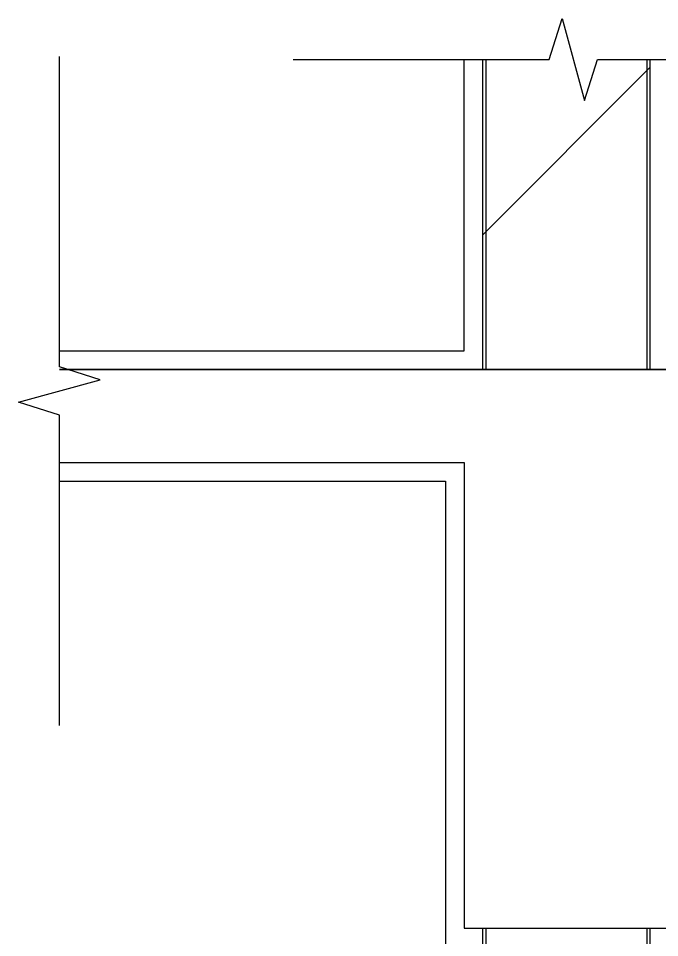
# Model space of a CAD drawing. Header units: metres. Extents: x 2560 to 14440, y -4690 to 3710.
# Drawn here: x 3361 to 4050, y -3630 to -2643 of the extents above; entities that cross this region are included whole.
import ezdxf

# ---------------------------------------------------------------- set-up
doc = ezdxf.new("R2010")
doc.units = ezdxf.units.M
for name, color, linetype in [('LM', 141, 'Continuous'), ('OTHER', 7, 'Continuous'), ('PUB_WALL', 7, 'Continuous'), ('S_WALL', 7, 'Continuous')]:
    doc.layers.add(name, color=color, linetype=linetype)

msp = doc.modelspace()

# ---------------------------------------------------------------- hatches: boundary and pattern name
at = {"layer": 'LM'}
h = msp.add_hatch(dxfattribs=at)
h.set_pattern_fill('ANSI31', scale=500)
h.paths.add_polyline_path([(3860, -3020), (4040, -3020), (4040, -2686.95), (3983.29, -2686.95), (3969.29, -2730.95), (3945.29, -2642.95), (3931.29, -2686.95), (3860, -2686.95)])
h.paths.add_polyline_path([(3860, -3952.64), (3899, -3952.64), (3913, -3908.64), (3937, -3996.64), (3951, -3952.64), (4040, -3952.64), (4040, -3620), (3860, -3620)])

# ---------------------------------------------------------------- linework, layer by layer
for p, q in [((3840, -3000), (3840, -2686.95)), ((3405.12, -3000), (3840, -3000)), ((3405.12, -3140), (3820.02, -3140)), ((3820.02, -3140), (3820.02, -3640))]:
    msp.add_line(p, q, dxfattribs=at)
at = {"layer": 'OTHER'}
for p, q in [((3931.29, -2686.95), (3945.29, -2642.95)), ((3945.29, -2642.95), (3969.29, -2730.95)), ((3405.12, -3017.16), (3405.12, -2684)), ((3656.28, -2686.95), (3931.29, -2686.95)), ((3969.29, -2730.95), (3983.29, -2686.95)), ((3983.29, -2686.95), (4258.3, -2686.95)), ((3449.12, -3031.16), (3405.12, -3017.16)), ((3361.12, -3055.16), (3449.12, -3031.16)), ((3405.12, -3069.16), (3361.12, -3055.16)), ((3405.12, -3402.32), (3405.12, -3069.16))]:
    msp.add_line(p, q, dxfattribs=at)
at = {"layer": 'PUB_WALL'}
for points in [[(3863.5, -3020), (3863.5, -2686.95)], [(4036.5, -3020), (4036.5, -2686.95)], [(3405.12, -3120), (3840.02, -3120), (3840.02, -3620), (4080, -3620), (4080, -3270), (4140.02, -3270), (4140.02, -3120), (4590, -3120), (4590, -3020), (3405.12, -3020)], [(3863.5, -3952.64), (3863.5, -3620)], [(4036.5, -3952.64), (4036.5, -3620)]]:
    msp.add_lwpolyline(points, dxfattribs=at)
at = {"layer": 'S_WALL'}
for p, q in [((3860, -3020), (3860, -2686.95)), ((4040, -3020), (4040, -2686.95)), ((3405.12, -3020), (4590, -3020)), ((3405.12, -3120), (3840.02, -3120)), ((3840.02, -3120), (3840.02, -3620)), ((3840.02, -3620), (4080, -3620)), ((3860, -3952.64), (3860, -3620)), ((4040, -3952.64), (4040, -3620))]:
    msp.add_line(p, q, dxfattribs=at)

doc.saveas('drawing.dxf')
